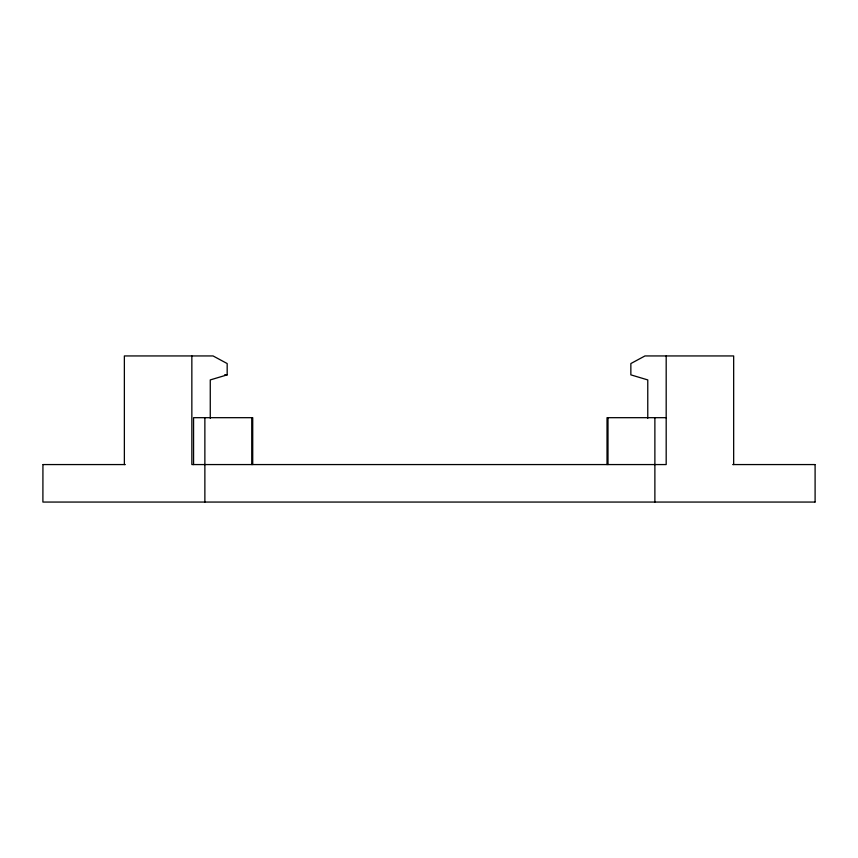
<?xml version="1.0" encoding="UTF-8"?>
<svg xmlns="http://www.w3.org/2000/svg" width="858" height="858" viewBox="0 0 858 858"><rect width="100%" height="100%" fill="white"/><g stroke="black" fill="none" stroke-linecap="round" stroke-linejoin="round"><path stroke-width="1.29" d="M42.932 464.564L42.9 502.059L814.928 502.059M191.849 355.941L191.849 464.564L666.183 464.564L666.183 355.941M124.367 464.564L124.367 355.941L213.052 355.941L227.177 363.545L227.177 374.86L210.264 379.922L210.264 418.275M224.592 374.86L227.177 374.86M666.183 417.685L607.024 417.685L607.024 464.564M43.222 464.564L125.332 464.564M732.689 464.564L814.8 464.564M815.1 464.564L815.1 502.059M733.665 464.564L733.665 355.941L644.98 355.941L630.855 363.545L630.855 374.86L647.769 379.922L647.769 418.275M654.879 417.685L654.879 502.059M608 417.685L608 464.564M252.724 464.564L252.724 417.685L193.565 417.685L193.565 464.564M251.748 417.685L251.748 464.564M204.869 417.685L204.869 502.059"/></g></svg>
